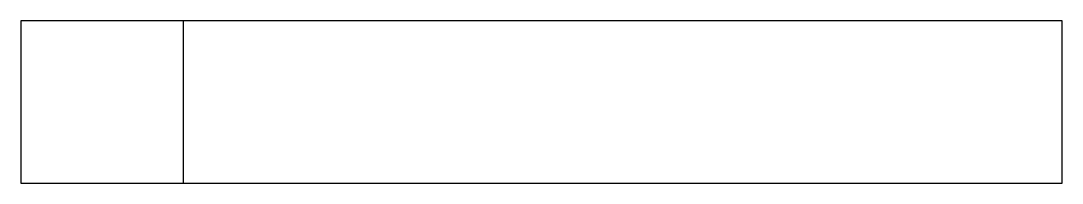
# Model space of a CAD drawing. Header units: millimetres. Extents: x 0 to 160, y 0 to 25.
import ezdxf

# ---------------------------------------------------------------- set-up
doc = ezdxf.new("R2010")
doc.units = ezdxf.units.MM

msp = doc.modelspace()

# ---------------------------------------------------------------- linework, layer by layer
at = {"layer": 'TEST_CUT'}
msp.add_lwpolyline([(0, 0), (160, 0), (160, 25), (0, 25)], close=True, dxfattribs=at)
at = {"layer": 'TEST_SCORE'}
for p, q in [((25, 0), (25, 25)), ((0, 0), (25, 0))]:
    msp.add_line(p, q, dxfattribs=at)

doc.saveas('drawing.dxf')
